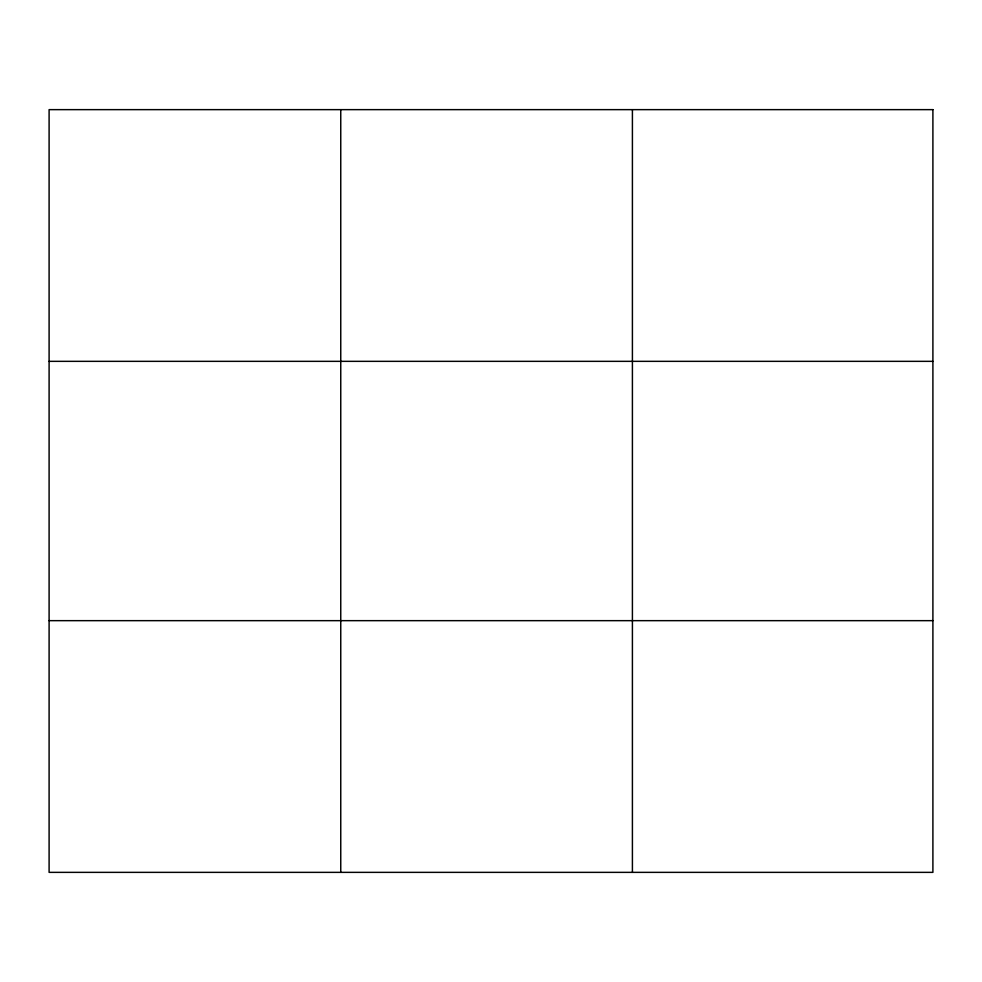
<?xml version="1.0" encoding="UTF-8"?>
<svg xmlns="http://www.w3.org/2000/svg" width="982" height="982" viewBox="0 0 982 982"><rect width="100%" height="100%" fill="white"/><g stroke="black" fill="none" stroke-linecap="round" stroke-linejoin="round"><path stroke-width="1.47" d="M340.754 109.64L340.754 872.36M632.408 109.64L632.408 872.36M49.1 361.339L932.9 361.339M49.1 620.661L932.9 620.661M932.9 109.64L932.9 872.36L49.1 872.36L49.1 109.64L932.9 109.64"/></g></svg>
